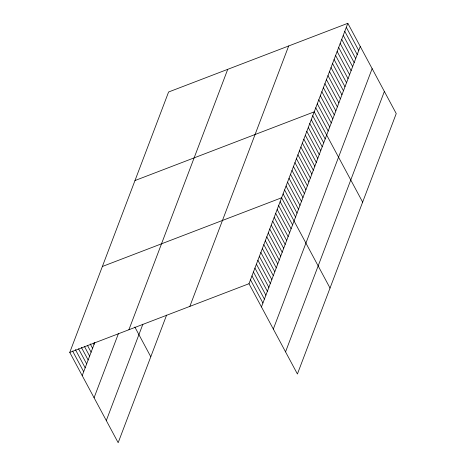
<?xml version="1.0" encoding="UTF-8"?>
<svg xmlns="http://www.w3.org/2000/svg" width="466" height="466" viewBox="0 0 466 466"><rect width="100%" height="100%" fill="white"/><g stroke="black" fill="none" stroke-linecap="round" stroke-linejoin="round"><path stroke-width="0.7" d="M166.595 315.098L118.172 442.7L69.76 352.413L168.587 92L347.828 23.3L396.24 113.588L297.413 374L249.001 283.712L347.828 23.3M82.208 375.625L94.808 342.423M94.074 397.76L118.533 333.307M128.907 329.742L227.734 69.329M106.306 420.565L142.87 324.214M189.854 306.383L288.675 45.971M261.449 306.919L360.27 46.513M273.315 329.06L372.142 68.648M285.547 351.865L384.368 91.453M134.983 180.54L314.224 111.84L362.641 202.127M102.374 266.476L281.615 197.776L330.027 288.064M69.76 352.413L249.001 283.712M346.302 27.325L358.744 50.538M344.77 31.35L357.218 54.563M343.244 35.375L355.692 58.582M341.718 39.4L354.166 62.607M340.192 43.425L352.634 66.632M338.666 47.445L351.108 70.657M337.134 51.47L349.582 74.682M335.607 55.495L348.055 78.707M334.081 59.52L346.529 82.732M332.555 63.545L344.997 86.758M331.029 67.57L343.471 90.783M329.497 71.595L341.945 94.808M327.971 75.62L340.419 98.833M326.445 79.645L338.893 102.852M324.918 83.67L337.361 106.877M323.392 87.69L335.835 110.902M321.86 91.715L334.308 114.927M320.334 95.74L332.782 118.952M318.808 99.765L331.256 122.977M317.282 103.79L329.724 127.002M315.756 107.815L328.198 131.028M312.744 115.749L325.192 138.955M311.259 119.651L323.707 142.864M309.779 123.56L322.227 146.767M308.3 127.463L320.742 150.675M306.814 131.371L319.262 154.584M305.335 135.274L317.777 158.487M303.849 139.183L316.298 162.395M302.37 143.091L314.812 166.298M300.885 146.994L313.333 170.207M299.405 150.902L311.847 174.115M297.92 154.805L310.368 178.018M296.44 158.714L308.882 181.926M294.955 162.622L307.403 185.829M293.475 166.525L305.917 189.738M291.99 170.434L304.438 193.64M290.51 174.336L302.952 197.549M289.025 178.245L301.473 201.458M287.545 182.148L299.988 205.36M286.06 186.056L298.508 209.269M284.58 189.965L297.023 213.172M283.095 193.868L295.543 217.08M280.13 201.679L292.578 224.892M278.651 205.588L291.093 228.8M277.165 209.496L289.613 232.703M275.686 213.399L288.128 236.612M274.2 217.307L286.648 240.514M272.721 221.21L285.163 244.423M271.235 225.119L283.683 248.331M269.756 229.022L282.198 252.234M268.27 232.93L280.718 256.143M266.791 236.839L279.233 260.045M265.305 240.741L277.753 263.954M263.826 244.65L276.268 267.863M262.341 248.553L274.789 271.765M260.861 252.461L273.303 275.674M259.376 256.37L271.824 279.577M257.896 260.273L270.344 283.485M256.411 264.181L268.859 287.388M254.931 268.084L267.379 291.297M253.446 271.993L265.894 295.205M251.966 275.901L264.414 299.108M250.481 279.804L262.929 303.017M134.837 327.027L150.786 356.764M93.392 343.116L94.068 344.374M90.229 343.891L92.583 348.277M87.398 345.283L91.103 352.185M84.573 346.681L89.618 356.094M81.41 347.45L88.138 359.997M78.579 348.848L86.653 363.905M75.416 349.617L85.173 367.808M72.585 351.014L83.688 371.717"/></g></svg>
